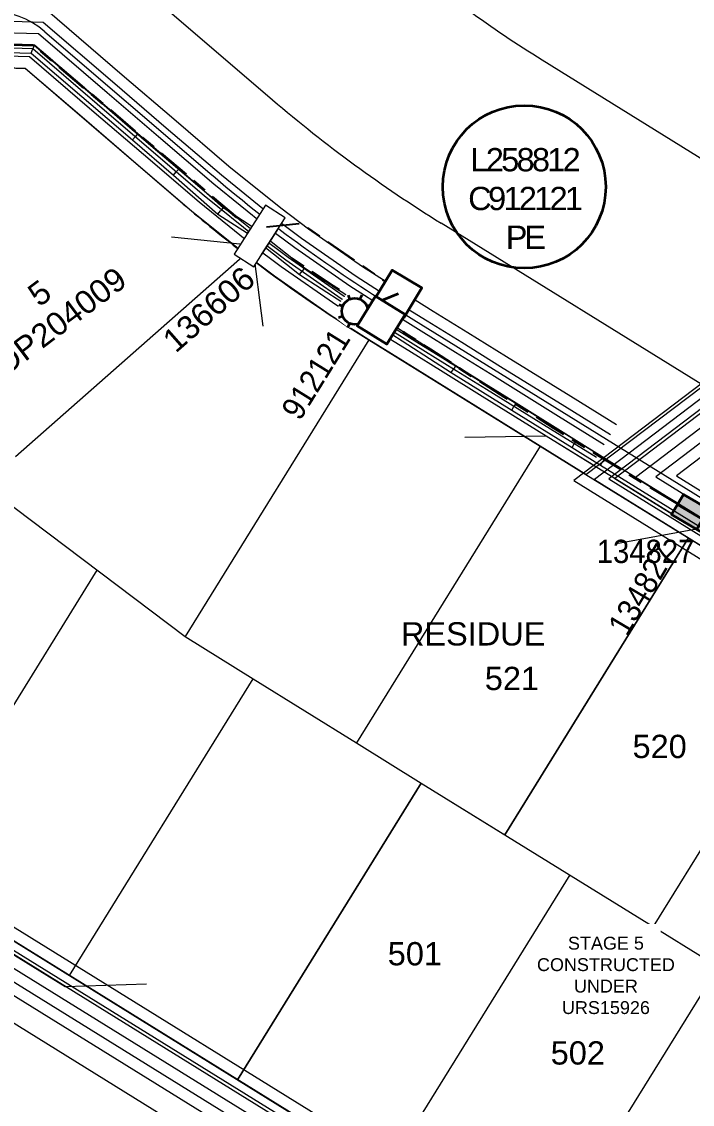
# Model space of a CAD drawing. Header units: metres. Extents: x 0 to 309348, y 0 to 6272736.
# Drawn here: x 308827.8 to 308885.4, y 6271988.4 to 6272081.4 of the extents above; entities that cross this region are included whole.
import ezdxf
from ezdxf import colors
from ezdxf.entities.mleader import LeaderData, LeaderLine
from ezdxf.enums import TextEntityAlignment as Align
from ezdxf.math import Vec2, Vec3

# ---------------------------------------------------------------- set-up
doc = ezdxf.new("R2010")
doc.units = ezdxf.units.M
doc.linetypes.add('Cable Exist UG', pattern=[8.2, 4, -1.2, 1.8, -1.2])
doc.linetypes.add('IE Trench LV', pattern=[5.5, 4, -1.5])
doc.layers.get('0').update_dxf_attribs({"color": 6})
for name, color, linetype, lineweight in [('_User Miscellaneous1', 30, 'Continuous', 13), ('_User_LV_Exist', 5, 'Continuous', 35), ('_User_SL_Exist', 4, 'Continuous', 35), ('Cadastre Developer_SP_NEW', 92, 'Continuous', 15), ('Cadastre Roads_SP_NEW', 214, 'Continuous', 15)]:
    doc.layers.add(name, color=color, linetype=linetype, lineweight=lineweight)
doc.layers.add('_User Miscellaneous10', color=252, linetype='Continuous', lineweight=13, plot=False, transparency=0.85)
for name, color, linetype in [('Equip_SP_SL_NEW', 2, 'Continuous'), ('Mains_LV_New_T6', 2, 'Cable 4'), ('Notes', 7, 'Continuous'), ('SupportsUG_SP_LV_EXT', 7, 'Continuous')]:
    doc.layers.add(name, color=color, linetype=linetype)
doc.styles.add('ARIAL', font='arial.ttf', dxfattribs={"height": 2})
doc.styles.add('iecARIAL', font='arial.ttf', dxfattribs={"height": 2})
doc.styles.add('SL_LABEL', font='arial.ttf', dxfattribs={"height": 2})
doc.styles.get("Standard").update_dxf_attribs({"font": 'arial.ttf'})
doc.linetypes.add('Cable 4', pattern='A,5.25,-0.1,["o",Standard,S=2,R=0,X=0.2,Y=-0.7],-2', length=7.35)

# ---------------------------------------------------------------- blocks, each defined once
blk = doc.blocks.new('PILLAR_EXT')
blk.add_hatch(color=256).paths.add_polyline_path([(2.5, -1), (2.5, 1), (-2.5, 1), (-2.5, -1)])
for p, q in [((0, -1), (0, 1)), ((2.5, 0), (-2.5, 0))]:
    blk.add_line(p, q)
at = {"ltscale": 10}
blk.add_line((-2.5, 0), (2.5, 0), dxfattribs=at)
blk.add_lwpolyline([(2.5, 1), (1.25, 1), (-1.25, 1), (-2.5, 1), (-2.5, -1), (2.5, -1)], close=True)
for tag, p, flags in [('SUBURB', (0, 2), 1), ('STREETNAME', (0, 1.8), 9), ('LOCATION', (0, 1.2), 9), ('LEGEND', (0, 1), 9), ('PARENT', (0, 1.6), 9), ('NOTES', (0, 1.4), 9), ('SUPPORT_TYPE', (0, 0.6), 9), ('OWNED_BY', (0, 0.2), 9), ('USAGE', (0, 0.8), 9), ('STATE', (0, 0.4), 9)]:
    blk.add_attdef(tag, p, '', height=0.2, rotation=180, dxfattribs=dict(flags=flags))
at = {"width": 0.9, "flags": 8}
blk.add_attdef('ASSET_NUM', text='', height=2, rotation=270, dxfattribs=at).set_placement((2, -4), align=Align.MIDDLE_LEFT)
blk = doc.blocks.new('PILLAR_NEW')
at = {"width": 0.9}
blk.add_attdef('ASSET_NUM', text='', height=2, dxfattribs=at).set_placement((4, 2), align=Align.MIDDLE_LEFT)
for tag, p, flags in [('SUBURB', (-2, 0), 1), ('STREETNAME', (-1.8, 0), 9), ('PARENT', (-1.6, 0), 9), ('NOTES', (-1.4, 0), 9), ('LOCATION', (-1.2, 0), 9), ('LEGEND', (-1, 0), 9), ('USAGE', (-0.8, 0), 9), ('SUPPORT_TYPE', (-0.6, 0), 9), ('STATE', (-0.4, 0), 9), ('OWNED_BY', (-0.2, 0), 9)]:
    blk.add_attdef(tag, p, '', height=0.2, rotation=270, dxfattribs=dict(flags=flags))
blk.add_wipeout([(1, 2.5), (1, -2.5), (-1, -2.5), (-1, 2.5)])
blk.add_lwpolyline([(-1, 2.5), (-1, -1.25), (-1, 1.25), (-1, -2.5), (1, -2.5), (1, 2.5)], close=True)
blk = doc.blocks.new('*U279')
at = {"width": 0.9, "flags": 8}
blk.add_attdef('ASSET_NUM', text='', height=2, dxfattribs=at).set_placement((4, 2), align=Align.MIDDLE_LEFT)
at = {"flags": 1}
blk.add_attdef('Z', (-2.351, -1.813), '', height=0.2, rotation=270, dxfattribs=at)
at = {"ltscale": 10}
blk.add_wipeout([(-1.5, -1.5), (-1.5, 1.5), (1.5, 1.5), (1.5, -1.5)], dxfattribs=at)
blk.add_lwpolyline([(-1.5, 1.5), (-1.5, -1.5), (1.5, -1.5), (1.5, 1.5)], close=True)
at = {"flags": 9}
for tag, p in [('NOTES', (-2, -1.813)), ('SUBURB', (-1.8, -1.813)), ('STREETNAME', (-1.6, -1.813)), ('LOCATION', (-1.4, -1.813)), ('LEGEND', (-1.2, -1.813)), ('USAGE', (-1, -1.813)), ('STATE', (-0.8, -1.813)), ('OWNED_BY', (-0.6, -1.813)), ('COLUMN_TYPE', (-0.4, -1.813)), ('STREET_CODE', (-0.2, -1.813)), ('STRUCTURE_PLANT_NUMBER', (0.031, -1.813))]:
    blk.add_attdef(tag, text='', height=0.2, rotation=270, dxfattribs=at).set_placement(p, align=Align.MIDDLE_LEFT)
blk = doc.blocks.new('SL_LANTERN_NEW')
at = {"flags": 9}
for tag, p in [('LANTNUMBER', (-1.4, 2.6)), ('LOUTREACH', (-1.4, 2.2)), ('LOUTREACHVOCAB', (-1.4, 2)), ('LRATECODE', (-1.4, 1.8)), ('LREMOVE', (-1.4, 1.6)), ('LREPLACE', (-1.4, 1.4)), ('LTYPEVOCAB', (-1.4, 1)), ('LTYPE', (-1.4, 1.2)), ('LEGEND', (-1.4, 0.8)), ('SUBURB', (-1.4, 0.6)), ('STREETNAME', (-1.4, 0.4)), ('LOCATION', (-1.4, 0.2)), ('LNEW', (-6.4, 0)), ('LMASTVOCAB', (-6.2, 0)), ('LMAST', (-6, 0)), ('LLAMPVOCAB', (-5.8, 0)), ('LLAMP', (-5.6, 0)), ('LEXIST', (-5.4, 0)), ('LCHARGE3PERCENT', (-5.2, 0)), ('LCHARGE3', (-5, 0)), ('LCHARGE2PERCENT', (-4.8, 0)), ('LCHARGE2', (-4.6, 0)), ('LCHARGE1PERCENT', (-4.4, 0)), ('LCHARGE1', (-4.2, 0)), ('LCATEGORY', (-4, 0)), ('LBRACKETVOCAB', (-3.8, 0)), ('LBRACKET', (-3.6, 0)), ('LKINGHEIGHT', (-3.4, 0)), ('CREPLACE', (-3.2, 0)), ('CREMOVE', (-3, 0)), ('CNUMBER', (-2.8, 0)), ('CNEW', (-2.6, 0)), ('CEXIST', (-2.4, 0)), ('USAGE', (-2.2, 0)), ('STATE', (-2, 0)), ('OWNED_BY', (-1.8, 0)), ('ORIENTATION', (-1.6, 0)), ('OPERATING_VOLTAGE', (-1.4, 0)), ('MAINTAINED_BY', (-1.4, -0.663)), ('NOTES', (-1.4, 0)), ('NO_PHASES', (-1.2, 0)), ('LANTERN_TYPE', (-1, 0)), ('LANTERN_PURPOSE', (-0.8, 0)), ('CONTROL_TYPE', (-0.6, 0)), ('CONSTRUCTED_VOLTAGE', (-0.4, 0))]:
    blk.add_attdef(tag, text='', height=0.2, rotation=270, dxfattribs=at).set_placement(p, align=Align.MIDDLE_LEFT)
at = {"style": 'SL_LABEL', "flags": 8}
blk.add_attdef('ASSET_NUM', text='', height=1, dxfattribs=at).set_placement((7, 1), align=Align.MIDDLE_LEFT)
for tag, p, height, flags in [('OPERATED_BY', (-1.4, -0.407), 0.2, 9), ('Z', (0, 0), 0.001, 1)]:
    blk.add_attdef(tag, p, '', height=height, rotation=270, dxfattribs=dict(flags=flags))
at = {"style": 'SL_LABEL', "flags": 9}
blk.add_attdef('STREET_CODE', text='', height=0.001, rotation=270, dxfattribs=at).set_placement((0.001, 0), align=Align.MIDDLE_LEFT)
at = {"flags": 8}
blk.add_attdef('LNUMBER', text='', height=1, dxfattribs=at).set_placement((7, -1), align=Align.MIDDLE_LEFT)
blk.add_wipeout([(5.688, 0), (5.061, -1.061), (4, -1.688), (2.939, -1.061), (2.313, 0), (2.939, 1.061), (4, 1.687), (5.061, 1.061)])
for p, q in [((2.939, 1.061), (3.205, 0.795)), ((4, 1.5), (4, 1.125)), ((5.061, 1.061), (4.795, 0.795)), ((0, 0), (2.875, 0)), ((2.939, -1.061), (3.205, -0.795)), ((5.061, -1.061), (4.795, -0.795)), ((5.125, 0), (5.5, 0)), ((4, -1.125), (4, -1.5))]:
    blk.add_line(p, q)
blk.add_circle((4, 0), 1.125)
blk = doc.blocks.new('_DotBlank')
at = {"color": 0, "linetype": 'ByBlock', "lineweight": -2}
blk.add_line((-0.5, 0), (-1, 0), dxfattribs=at)
blk.add_circle((0, 0), 0.5, dxfattribs=at)

msp = doc.modelspace()

# ---------------------------------------------------------------- linework, layer by layer
at = {"layer": '_User Miscellaneous1'}
for p, q in [((308821.31271, 6272078.96633), (308828.61062, 6272078.74407)), ((308821.33463, 6272079.686), (308828.88646, 6272079.456)), ((308828.61062, 6272078.74407), (308828.74854, 6272079.10003)), ((308828.88646, 6272079.456), (308828.74854, 6272079.10003)), ((308828.88646, 6272079.456), (308837.78376, 6272071.82657)), ((308828.61062, 6272078.74407), (308837.31545, 6272071.27969)), ((308837.31545, 6272071.27969), (308837.5496, 6272071.55313)), ((308837.78376, 6272071.82657), (308837.5496, 6272071.55313)), ((308837.78376, 6272071.82657), (308841.32296, 6272068.79995)), ((308837.31545, 6272071.27969), (308840.85066, 6272068.25647)), ((308841.32296, 6272068.79995), (308841.08681, 6272068.52821)), ((308841.32296, 6272068.79995), (308845.10121, 6272065.46357)), ((308840.85066, 6272068.25647), (308841.08681, 6272068.52821)), ((308840.85066, 6272068.25647), (308844.66586, 6272064.88747)), ((308844.66586, 6272064.88747), (308844.88354, 6272065.17552)), ((308844.66586, 6272064.88747), (308847.19817, 6272063.26118)), ((308845.10121, 6272065.46357), (308844.88354, 6272065.17552)), ((308845.10121, 6272065.46357), (308847.61745, 6272063.84761)), ((308847.19817, 6272063.26118), (308847.40781, 6272063.55439)), ((308847.19817, 6272063.26118), (308851.68369, 6272059.7037)), ((308847.61745, 6272063.84761), (308847.40781, 6272063.55439)), ((308847.61745, 6272063.84761), (308852.1037, 6272060.28954)), ((308852.1037, 6272060.28954), (308851.89369, 6272059.99662)), ((308852.1037, 6272060.28954), (308865.10262, 6272051.89336)), ((308851.68369, 6272059.7037), (308851.89369, 6272059.99662)), ((308851.68369, 6272059.7037), (308864.71767, 6272051.28486)), ((308865.10262, 6272051.89336), (308864.91014, 6272051.58911)), ((308865.10262, 6272051.89336), (308870.29577, 6272048.67625)), ((308864.71767, 6272051.28486), (308864.91014, 6272051.58911)), ((308864.71767, 6272051.28486), (308869.9166, 6272048.06418)), ((308869.9166, 6272048.06418), (308870.10618, 6272048.37022)), ((308870.29577, 6272048.67625), (308870.10618, 6272048.37022)), ((308870.29577, 6272048.67625), (308875.48471, 6272045.46175)), ((308869.9166, 6272048.06418), (308875.10442, 6272044.85038)), ((308875.48471, 6272045.46175), (308875.29457, 6272045.15606)), ((308875.48471, 6272045.46175), (308877.92897, 6272043.9351)), ((308875.10442, 6272044.85038), (308875.29457, 6272045.15606)), ((308875.10442, 6272044.85038), (308877.54755, 6272043.32442)), ((308877.54755, 6272043.32442), (308877.73826, 6272043.62976)), ((308877.92897, 6272043.9351), (308877.73826, 6272043.62976))]:
    msp.add_line(p, q, dxfattribs=at)
at = {"layer": '_User Miscellaneous1', "ltscale": 0.75}
for p, q in [((308877.54871, 6272043.32371), (308877.73826, 6272043.62976)), ((308877.92782, 6272043.93581), (308877.73826, 6272043.62976)), ((308877.92782, 6272043.93581), (308969.8205, 6271987.02165)), ((308877.54871, 6272043.32371), (308969.44136, 6271986.40956))]:
    msp.add_line(p, q, dxfattribs=at)
at = {"layer": '_User Miscellaneous10', "linetype": 'Continuous'}
for p, q in [((308876.29472, 6272042.5367), (308900.47601, 6272060.84696)), ((308876.29472, 6272042.5367), (308885.11519, 6272037.07251)), ((308869.31639, 6272011.56961), (308885.11519, 6272037.07251)), ((308846.34649, 6271990.50913), (308862.14529, 6272016.01204)), ((308862.14529, 6272016.01204), (308869.31639, 6272011.56961)), ((308825.02698, 6272003.71637), (308831.89485, 6271999.46179)), ((308846.34649, 6271990.50913), (308831.89485, 6271999.46179))]:
    msp.add_line(p, q, dxfattribs=at)
at = {"layer": '_User Miscellaneous10', "ltscale": 0.75, "flags": 128}
for points in [[(308878.92786, 6272046.78719), (308874.99688, 6272049.22239), (308869.47797, 6272052.6413), (308866.14355, 6272054.70694), (308863.17777, 6272056.54421), (308860.29963, 6272058.32719), (308857.10318, 6272060.37576), (308852.44594, 6272063.61759), (308850.06409, 6272065.40289), (308845.59575, 6272069.00518), (308840.86144, 6272073.06036), (308836.43935, 6272076.8523), (308830.0128, 6272082.36306), (308820.26033, 6272082.66008), (308806.14112, 6272071.97245), (308794.17321, 6272062.91325), (308780.79059, 6272052.7832), (308779.44899, 6272043.07646), (308796.39652, 6272020.69826)], [(308878.40123, 6272045.93709), (308874.47025, 6272048.37229), (308868.95134, 6272051.7912), (308865.61692, 6272053.85685), (308862.65114, 6272055.69412), (308859.76649, 6272057.48113), (308856.54754, 6272059.54413), (308851.86023, 6272062.80688), (308849.4502, 6272064.61329), (308844.95653, 6272068.23601), (308840.21091, 6272072.30088), (308835.7884, 6272076.09317), (308829.62969, 6272081.37426), (308820.58256, 6272081.6498), (308806.74467, 6272071.17512), (308794.77675, 6272062.11592), (308781.72445, 6272052.2359), (308780.49629, 6272043.34993), (308797.19371, 6272021.30199)], [(308877.8746, 6272045.08699), (308873.94362, 6272047.5222), (308868.42472, 6272050.94111), (308865.09029, 6272053.00675), (308862.12451, 6272054.84402), (308859.23335, 6272056.63506), (308855.99189, 6272058.71249), (308851.27451, 6272061.99617), (308848.83631, 6272063.8237), (308844.3173, 6272067.46685), (308839.56037, 6272071.5414), (308835.13745, 6272075.33405), (308829.24658, 6272080.38547), (308820.90478, 6272080.63952), (308807.34821, 6272070.37779), (308795.38029, 6272061.3186), (308782.65832, 6272051.68861), (308781.5436, 6272043.6234), (308797.99089, 6272021.90572)], [(308877.34798, 6272044.2369), (308873.417, 6272046.6721), (308867.89809, 6272050.09101), (308864.56367, 6272052.15665), (308861.59789, 6272053.99392), (308858.70022, 6272055.789), (308855.43625, 6272057.88085), (308850.6888, 6272061.18546), (308848.22243, 6272063.03411), (308843.67808, 6272066.69768), (308838.90984, 6272070.78192), (308834.48651, 6272074.57493), (308828.86348, 6272079.39667), (308821.227, 6272079.62925), (308807.95176, 6272069.58046), (308795.98384, 6272060.52127), (308783.59218, 6272051.14132), (308782.5909, 6272043.89686), (308798.78808, 6272022.50945)], [(308876.82135, 6272043.3868), (308872.89037, 6272045.822), (308867.37146, 6272049.24091), (308864.03704, 6272051.30656), (308861.07126, 6272053.14383), (308858.16708, 6272054.94294), (308854.8806, 6272057.04921), (308850.10308, 6272060.37476), (308847.60854, 6272062.24452), (308843.03886, 6272065.92851), (308838.25931, 6272070.02244), (308833.83556, 6272073.8158), (308828.48037, 6272078.40788), (308821.54923, 6272078.61897), (308808.5553, 6272068.78313), (308796.58738, 6272059.72394), (308784.52604, 6272050.59403), (308783.6382, 6272044.17033), (308799.58527, 6272023.11318)], [(308876.29472, 6272042.5367), (308872.36374, 6272044.97191), (308866.84484, 6272048.39082), (308863.51041, 6272050.45646), (308860.54463, 6272052.29373), (308857.63394, 6272054.09687), (308854.32495, 6272056.21757), (308849.51737, 6272059.56405), (308846.99465, 6272061.45493), (308842.39964, 6272065.15934), (308837.60878, 6272069.26297), (308833.18461, 6272073.05668), (308828.09726, 6272077.41908), (308821.87145, 6272077.60869), (308809.15884, 6272067.9858), (308797.19093, 6272058.92661), (308785.45991, 6272050.04673), (308784.68551, 6272044.4438), (308800.38246, 6272023.71691)]]:
    msp.add_lwpolyline(points, dxfattribs=at)
at = {"layer": '_User Miscellaneous10', "color": 4, "ltscale": 0.75, "flags": 128}
msp.add_lwpolyline([(308877.18999, 6272043.98187), (308873.25901, 6272046.41707), (308867.7401, 6272049.83598), (308864.40568, 6272051.90162), (308861.4399, 6272053.73889), (308858.54028, 6272055.53518), (308855.26955, 6272057.63136), (308850.51308, 6272060.94225), (308848.03826, 6272062.79723), (308843.48632, 6272066.46693), (308838.71468, 6272070.55408), (308834.29122, 6272074.34719), (308828.74854, 6272079.10003), (308821.32367, 6272079.32616), (308808.13282, 6272069.34126), (308796.1649, 6272060.28207), (308783.87234, 6272050.97713), (308782.90509, 6272043.9789), (308799.02724, 6272022.69057)], dxfattribs=at)
at = {"layer": '_User Miscellaneous10', "color": 2, "flags": 128}
for points in [[(308847.6498, 6272062.21126), (308840.6858, 6272062.92035)], [(308847.64947, 6272062.21384), (308848.52883, 6272055.2693)], [(308883.67049, 6272039.14382), (308872.89037, 6272045.822), (308865.89149, 6272045.69684)], [(308885.79574, 6272037.82726), (308878.90803, 6272036.57843)], [(308819.42752, 6272006.00884), (308831.53074, 6271998.51101), (308838.5266, 6271998.75156)]]:
    msp.add_lwpolyline(points, dxfattribs=at)
at = {"layer": '_User Miscellaneous10', "flags": 128}
for points in [[(308899.20063, 6272060.18509), (308875.25525, 6272042.00431), (309012.68734, 6271956.86647)], [(308899.80534, 6272059.38864), (308877.0191, 6272042.08796), (309013.50493, 6271957.53632)], [(308900.41005, 6272058.5922), (308878.78295, 6272042.1716), (309014.32251, 6271958.20617)], [(308901.01476, 6272057.79575), (308880.54681, 6272042.25525), (309015.1401, 6271958.87602)], [(308901.61947, 6272056.99931), (308882.31066, 6272042.3389), (309015.95768, 6271959.54587)], [(308902.22418, 6272056.20286), (308884.07452, 6272042.42254), (309016.77527, 6271960.21572)]]:
    msp.add_lwpolyline(points, dxfattribs=at)
at = {"layer": '_User Miscellaneous10', "color": 4, "flags": 128}
msp.add_lwpolyline([(308900.22864, 6272058.83113), (308878.2538, 6272042.14651), (309014.07724, 6271958.00521)], dxfattribs=at)
at = {"layer": '_User Miscellaneous10', "flags": 128}
for points in [[(308895.88063, 6271960.99956), (308825.77119, 6272004.43167), (308808.87835, 6271991.60515), (308864.301, 6271957.27136), (308865.4054, 6271952.57093), (308857.59605, 6271939.96486, -0.0922598), (308847.98774, 6271929.41292), (308834.31971, 6271919.0618), (308814.45108, 6271904.01483), (308804.00517, 6271896.1039), (308799.22213, 6271896.76441), (308757.14513, 6271952.32458), (308738.42289, 6271938.14581), (308776.74683, 6271887.54133), (308790.73664, 6271870.4526), (308831.21534, 6271815.43744), (308888.93266, 6271807.59402)], [(308895.354, 6271960.14946), (308825.82868, 6272003.21972), (308810.64218, 6271991.68881), (308865.17975, 6271957.90332), (308866.47363, 6271952.39643), (308858.44615, 6271939.43823, -0.0922598), (308848.59147, 6271928.61573), (308834.92344, 6271918.26462), (308815.05481, 6271903.21764), (308804.27869, 6271895.05664), (308798.67502, 6271895.83047), (308756.95167, 6271950.92366), (308739.82381, 6271937.95235), (308777.5326, 6271888.16015), (308791.52679, 6271871.06606), (308831.76976, 6271816.37129), (308889.06731, 6271808.58491)], [(308894.82738, 6271959.29936), (308825.88616, 6272002.00777), (308812.40602, 6271991.77247), (308866.0585, 6271958.53528), (308867.54186, 6271952.22192), (308859.29625, 6271938.9116, -0.0922598), (308849.1952, 6271927.81854), (308835.52717, 6271917.46743), (308815.65854, 6271902.42045), (308804.55221, 6271894.00937), (308798.1279, 6271894.89654), (308756.75821, 6271949.52275), (308741.22473, 6271937.75889), (308778.31836, 6271888.77896), (308792.31694, 6271871.67952), (308832.32417, 6271817.30514), (308889.20197, 6271809.5758)], [(308894.30075, 6271958.44927), (308825.94364, 6272000.79583), (308814.16985, 6271991.85613), (308866.93724, 6271959.16724), (308868.61009, 6271952.04742), (308860.14634, 6271938.38498, -0.0922598), (308849.79893, 6271927.02135), (308836.1309, 6271916.67024), (308816.26227, 6271901.62326), (308804.82574, 6271892.96211), (308797.58078, 6271893.9626), (308756.56475, 6271948.12183), (308742.62565, 6271937.56543), (308779.10412, 6271889.39778), (308793.10709, 6271872.29297), (308832.87858, 6271818.23899), (308889.33663, 6271810.5667)], [(308893.77412, 6271957.59917), (308826.00113, 6271999.58388), (308815.93368, 6271991.93979), (308867.81599, 6271959.7992), (308869.67833, 6271951.87291), (308860.99644, 6271937.85835, -0.0922598), (308850.40266, 6271926.22416), (308836.73463, 6271915.87305), (308816.866, 6271900.82607), (308805.09926, 6271891.91485), (308797.03367, 6271893.02867), (308756.37129, 6271946.72091), (308744.02656, 6271937.37197), (308779.88989, 6271890.0166), (308793.89724, 6271872.90643), (308833.433, 6271819.17284), (308889.47128, 6271811.55759)], [(308893.2475, 6271956.74907), (308826.05861, 6271998.37193), (308817.69751, 6271992.02345), (308868.69474, 6271960.43117), (308870.74656, 6271951.69841), (308861.84654, 6271937.33172, -0.0922598), (308851.00639, 6271925.42697), (308837.33836, 6271915.07586), (308817.46973, 6271900.02888), (308805.37278, 6271890.86759), (308796.48655, 6271892.09473), (308756.17783, 6271945.31999), (308745.42748, 6271937.17851), (308780.67565, 6271890.63541), (308794.68739, 6271873.51989), (308833.98741, 6271820.10669), (308889.60594, 6271812.54848)]]:
    msp.add_lwpolyline(points, format="xyb", dxfattribs=at)
at = {"layer": '_User Miscellaneous10', "color": 4, "flags": 128}
msp.add_lwpolyline([(308894.98536, 6271959.55439), (308825.86892, 6272002.37136), (308811.87687, 6271991.74737), (308865.79487, 6271958.34569), (308867.22139, 6271952.27427), (308859.04122, 6271939.06959, -0.0922598), (308849.01408, 6271928.0577), (308835.34605, 6271917.70658), (308815.47742, 6271902.65961), (308804.47016, 6271894.32355), (308798.29203, 6271895.17672), (308756.81625, 6271949.94302), (308740.80445, 6271937.81693), (308778.08263, 6271888.59332), (308792.0799, 6271871.49548), (308832.15785, 6271817.02498), (308889.16157, 6271809.27854)], format="xyb", dxfattribs=at)
at = {"layer": '_User_LV_Exist', "linetype": 'Cable Exist UG', "ltscale": 0.7, "flags": 128}
msp.add_lwpolyline([(308846.30342, 6272064.58118), (308828.86348, 6272079.39667), (308821.227, 6272079.62925), (308797.97716, 6272062.03013)], dxfattribs=at)
msp.add_lwpolyline([(308884.19712, 6272039.99392, -0.01220131), (308850.3604, 6272061.53117)], format="xyb", dxfattribs=at)
at = {"layer": '_User_LV_Exist', "linetype": 'Continuous'}
msp.add_circle((308870.99152, 6272067.24663), 7, dxfattribs=at)
at = {"layer": 'Cadastre Developer_SP_NEW', "transparency": 33554687}
for p, q in [((308872.53748, 6272078.15461), (308900.47601, 6272060.84696)), ((308821.87145, 6272077.60869), (308828.09726, 6272077.41908)), ((308841.68362, 6272065.7688), (308828.09726, 6272077.41908)), ((308827.26516, 6272044.06591), (308846.99465, 6272061.45493)), ((308857.63394, 6272054.09687), (308841.83514, 6272028.59397)), ((308857.63394, 6272054.09687), (308872.36374, 6272044.97191)), ((308872.36374, 6272044.97191), (308856.56494, 6272019.46901)), ((308872.36374, 6272044.97191), (308876.29472, 6272042.5367)), ((308876.29472, 6272042.5367), (308897.86664, 6272029.17311)), ((308876.29472, 6272042.5367), (308885.11519, 6272037.07251)), ((308824.30237, 6272041.8232), (308841.83514, 6272028.59397)), ((308869.31639, 6272011.56961), (308885.11519, 6272037.07251)), ((308818.02502, 6272008.05401), (308834.28057, 6272034.29422)), ((308841.83514, 6272028.59397), (308847.69365, 6272024.96469)), ((308831.89485, 6271999.46179), (308847.69365, 6272024.96469)), ((308847.69365, 6272024.96469), (308856.56494, 6272019.46901)), ((308856.56494, 6272019.46901), (308862.14529, 6272016.01204)), ((308846.34649, 6271990.50913), (308862.14529, 6272016.01204)), ((308862.14529, 6272016.01204), (308869.31639, 6272011.56961)), ((308846.34649, 6271990.50913), (308831.89485, 6271999.46179))]:
    msp.add_line(p, q, dxfattribs=at)
at = {"layer": 'Cadastre Developer_SP_NEW', "ltscale": 15, "transparency": 33554687}
for p, q in [((308885.11519, 6272037.07251), (308869.31639, 6272011.56961)), ((308897.86664, 6272029.17311), (308882.06784, 6272003.67021)), ((308862.14529, 6272016.01204), (308846.34649, 6271990.50913)), ((308862.14529, 6272016.01204), (308882.06784, 6272003.67021)), ((308874.89674, 6272008.11264), (308859.09794, 6271982.60973)), ((308825.02698, 6272003.71637), (308886.30104, 6271965.75768)), ((308882.06784, 6272003.67021), (308886.50906, 6272000.91892)), ((308887.64819, 6272000.21324), (308871.84939, 6271974.71034))]:
    msp.add_line(p, q, dxfattribs=at)
at = {"layer": 'Cadastre Developer_SP_NEW', "transparency": 33554687}
for radius, start, end in [(100, 229.3869477, 238.2221889), (128.3, 229.3869477, 232.4429053), (128.3, 232.4429053, 238.2221889)]:
    msp.add_arc((308925.20014, 6272163.16428), radius, start, end, dxfattribs=at)
at = {"layer": 'Cadastre Roads_SP_NEW', "color": 4, "linetype": 'Continuous', "ltscale": 2, "transparency": 33554495}
for p, q in [((308821.15483, 6272098.91646), (308849.36479, 6272074.72645)), ((308829.78648, 6272080.58116), (308843.96193, 6272068.42573)), ((309018.63614, 6271968.23835), (308863.84814, 6272064.12802)), ((308859.47714, 6272057.07221), (309020.3354, 6271957.42209)), ((308979.8443, 6271900.75053), (308810.30393, 6272005.77913))]:
    msp.add_line(p, q, dxfattribs=at)
for centre, radius, start, end in [((308824.90402, 6272074.88843), 7.5, 49.3869477, 127.1241415), ((308925.19978, 6272163.16497), 116.5, 229.3869477, 238.2221889), ((308925.19978, 6272163.16497), 124.8, 229.3869477, 238.2221889)]:
    msp.add_arc(centre, radius, start, end, dxfattribs=at)

# ---------------------------------------------------------------- block references
at = {"layer": '_User_LV_Exist', "ltscale": 0.75}
ref = msp.add_blockref('PILLAR_EXT', (308886.32236, 6272038.67735), dxfattribs=dict(at, rotation=329.3822980103706))
ref.add_attrib('ASSET_NUM', '134827', dxfattribs={"layer": '0', "height": 2, "width": 0.9}).set_placement((308877.22209, 6272035.91795), align=Align.MIDDLE_LEFT)
at = {"layer": 'SupportsUG_SP_LV_EXT', "ltscale": 0.75}
ref = msp.add_blockref('PILLAR_EXT', (308886.32236, 6272038.67735), dxfattribs=dict(at, rotation=329.3822980103706))
ref.add_attrib('ASSET_NUM', '134827', dxfattribs={"layer": '0', "height": 2, "rotation": 59.382298, "width": 0.9}).set_placement((308878.95763, 6272029.03127), align=Align.MIDDLE_LEFT)

# ---------------------------------------------------------------- texts
at = {"layer": '_User Miscellaneous10', "transparency": 33554610, "style": 'ARIAL'}
for s, p in [('DP204009', (308831.73229, 6272054.92472)), ('5', (308829.92478, 6272057.32761))]:
    msp.add_text(s, height=2, rotation=36.9513889, dxfattribs=at).set_placement(p, align=Align.CENTER)
at = {"layer": '_User Miscellaneous10', "style": 'ARIAL'}
for s, p in [('RESIDUE', (308866.59991, 6272028.82984)), ('521', (308869.93417, 6272024.9996)), ('520', (308882.62975, 6272019.15763)), ('501', (308861.59107, 6272001.34177)), ('502', (308875.59696, 6271992.81616))]:
    msp.add_text(s, height=2, dxfattribs=at).set_placement(p, align=Align.MIDDLE_CENTER)
at = {"layer": '_User_LV_Exist', "insert": (308870.99152, 6272066.24663), "char_height": 2, "width": 11.3087193, "attachment_point": 5}
msp.add_mtext('{\\T0.8;L258812\\PC912121\\PPE}', dxfattribs=at)

# ---------------------------------------------------------------- next in the draw order: block references
at = {"layer": '_User Miscellaneous1'}
ref = msp.add_blockref('PILLAR_NEW', (308848.24924, 6272063.01402), dxfattribs=dict(at, rotation=147.2908353457714))
ref.add_attrib('ASSET_NUM', '136606', dxfattribs={"layer": '0', "height": 2, "rotation": 41.392046, "style": 'iecARIAL'}).set_placement((308840.37388, 6272053.65225), align=Align.MIDDLE_LEFT)

# ---------------------------------------------------------------- next in the draw order: leaders
at = {"layer": 'Notes'}
ml = msp.add_multileader_mtext('Standard', dxfattribs=at)
ml.set_content('{\\C7;STAGE 5 CONSTRUCTED UNDER URS15926}', color=256, style='ARIAL')
ml.set_leader_properties()
ml.set_arrow_properties(name='DOTBLANK')
ml.build(insert=Vec2(0, 0))
ml.multileader.update_dxf_attribs({"leader_type": 2, "has_text_frame": 1, "dogleg_length": 1, "arrow_head_size": 1.38378, "scale": 0.553511})
ctx = ml.context
ctx.base_point, ctx.scale, ctx.char_height, ctx.arrow_head_size, ctx.landing_gap_size, ctx.plane_origin = Vec3(308871.47433, 6272002.29456), 0.553511, 1.1070212, 1.38378, 0.55351, Vec3(310238.84684, 6271939.34729)
ctx.text_align_type = 1
notes = []
notes.append((ctx, [(0, (0, 0, 0), (0, 0), (1, 0), 1, [])]))
ctx.mtext.insert, ctx.mtext.width, ctx.mtext.alignment, ctx.mtext.flow_direction = Vec3(308878.01357, 6272002.80122), 13.0175729, 2, 5
ctx.mtext.has_bg_fill, ctx.mtext.bg_color, ctx.mtext.bg_scale_factor, ctx.mtext.bg_transparency, ctx.mtext.use_window_bg_color = 1, -1073741824, 2, 0, 1
for ctx, leaders in notes:
    for number, flags, end, landing, length, lines in leaders:
        leader = LeaderData()
        leader.index, (leader.has_last_leader_line, leader.has_dogleg_vector, leader.attachment_direction) = number, flags
        leader.last_leader_point, leader.dogleg_vector, leader.dogleg_length = Vec3(end), Vec3(landing), length
        for number, points, colour, breaks in lines:
            line = LeaderLine()
            line.index, line.vertices, line.color, line.breaks = number, Vec3.list(points), colors.encode_raw_color(colour), breaks
            leader.lines.append(line)
        ctx.leaders.append(leader)

# ---------------------------------------------------------------- next in the draw order: linework, layer by layer
at = {"layer": 'Mains_LV_New_T6', "color": 4, "linetype": 'Cable Exist UG', "ltscale": 0.7, "flags": 128}
msp.add_lwpolyline([(308848.849, 6272063.81419), (308851.78821, 6272064.11058), (308859.00495, 6272059.12923)], dxfattribs=at)

# ---------------------------------------------------------------- next in the draw order: block references
at = {"layer": 'Equip_SP_SL_NEW', "ltscale": 0.75}
ref = msp.add_blockref('*U279', (308858.70022, 6272055.789), dxfattribs=dict(at, rotation=328.2221888868221))
ref.add_attrib('ASSET_NUM', '912121', dxfattribs={"layer": '0', "height": 2, "rotation": 58.2221889, "width": 0.9}).set_placement((308850.8612, 6272047.59033), align=Align.MIDDLE_LEFT)

# ---------------------------------------------------------------- next in the draw order: block references
at = {"layer": '_User_LV_Exist', "ltscale": 0.75, "rotation": 148.9958617032003}
msp.add_blockref('*U279', (308860.14348, 6272058.04188), dxfattribs=at)

# ---------------------------------------------------------------- next in the draw order: block references
at = {"layer": '_User_LV_Exist', "linetype": 'IE Trench LV', "ltscale": 0.7, "rotation": 201.8583728151646}
msp.add_blockref('SL_LANTERN_NEW', (308860.14348, 6272058.04188), dxfattribs=at)

# ---------------------------------------------------------------- next in the draw order: block references
at = {"layer": '_User_SL_Exist', "ltscale": 0.75}
ref = msp.add_blockref('*U279', (308858.70022, 6272055.789), dxfattribs=dict(at, rotation=328.2221888868221))
ref.add_attrib('ASSET_NUM', '912121', dxfattribs={"layer": '0', "height": 2, "rotation": 58.2221889, "width": 0.9}).set_placement((308850.8612, 6272047.59033), align=Align.MIDDLE_LEFT)

doc.saveas('drawing.dxf')
